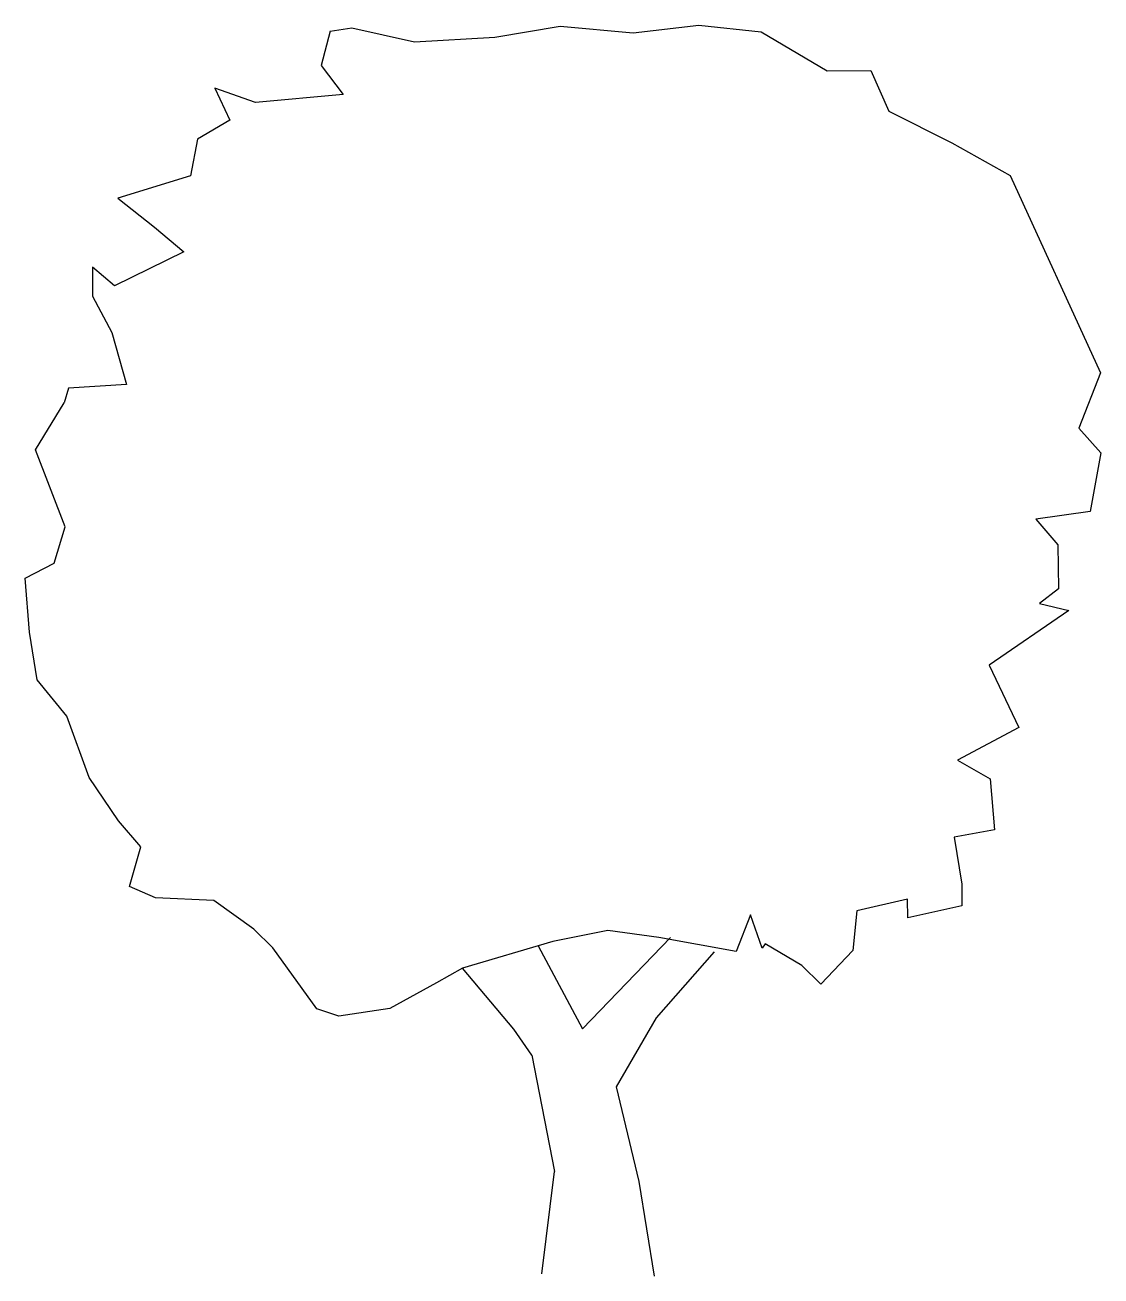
# Model space of a CAD drawing. Extents: x 208.9 to 237.9, y 293.3 to 327.
import ezdxf

# ---------------------------------------------------------------- set-up
doc = ezdxf.new("R2010")
doc.units = 0
doc.header["$LTSCALE"] = 12
doc.header["$MEASUREMENT"] = 0
doc.layers.get('0').update_dxf_attribs({"linetype": 'CONTINUOUS'})

# ---------------------------------------------------------------- blocks, each defined once
blk = doc.blocks.new('TREE26E')
for p, q in [((-0.03485, 0.17018), (-0.0319, 0.17062)), ((-0.0319, 0.17062), (-0.02346, 0.16872)), ((-0.01266, 0.16937), (-0.00383, 0.17084)), ((-0.00383, 0.17084), (0.00601, 0.16994)), ((0.00601, 0.16994), (0.01485, 0.17099)), ((0.01485, 0.17099), (0.02328, 0.17007)), ((-0.03485, 0.17018), (-0.03607, 0.16553)), ((-0.02346, 0.16872), (-0.01266, 0.16937)), ((0.02328, 0.17007), (0.03216, 0.16481)), ((-0.03607, 0.16553), (-0.0331, 0.16163)), ((0.03216, 0.16481), (0.03806, 0.16485)), ((0.03806, 0.16485), (0.04049, 0.15939)), ((-0.05037, 0.16247), (-0.04837, 0.15814)), ((-0.04488, 0.16055), (-0.05037, 0.16247)), ((-0.0331, 0.16163), (-0.04488, 0.16055)), ((0.04049, 0.15939), (0.04895, 0.15511)), ((-0.04837, 0.15814), (-0.0527, 0.15558)), ((-0.0527, 0.15558), (-0.05365, 0.15066)), ((0.04895, 0.15511), (0.05684, 0.15068)), ((-0.05365, 0.15066), (-0.06345, 0.14763)), ((0.05684, 0.15068), (0.06899, 0.1241)), ((-0.06345, 0.14763), (-0.05851, 0.14374)), ((-0.05851, 0.14374), (-0.05455, 0.1404)), ((-0.05455, 0.1404), (-0.06392, 0.13583)), ((-0.06689, 0.13834), (-0.06686, 0.13441)), ((-0.06392, 0.13583), (-0.06689, 0.13834)), ((-0.06686, 0.13441), (-0.06429, 0.12951)), ((-0.06429, 0.12951), (-0.06227, 0.12251)), ((0.06899, 0.1241), (0.0661, 0.11663)), ((-0.07013, 0.12203), (-0.07068, 0.12006)), ((-0.06227, 0.12251), (-0.07013, 0.12203)), ((-0.07456, 0.11371), (-0.07068, 0.12006)), ((0.0661, 0.11663), (0.06907, 0.11329)), ((-0.07055, 0.10335), (-0.07456, 0.11371)), ((0.06907, 0.11329), (0.06759, 0.10541)), ((0.06759, 0.10541), (0.06029, 0.10437)), ((-0.07205, 0.09842), (-0.07055, 0.10335)), ((0.06029, 0.10437), (0.06327, 0.10089)), ((0.06327, 0.10089), (0.06332, 0.09499)), ((-0.07597, 0.09643), (-0.07205, 0.09842)), ((-0.07535, 0.08913), (-0.07597, 0.09643)), ((0.06332, 0.09499), (0.0608, 0.09301)), ((0.0608, 0.09301), (0.06474, 0.09205)), ((0.06474, 0.09205), (0.05399, 0.08467)), ((-0.07432, 0.08268), (-0.07535, 0.08913)), ((0.05399, 0.08467), (0.05799, 0.07628)), ((-0.07035, 0.0778), (-0.07432, 0.08268)), ((-0.06733, 0.06954), (-0.07035, 0.0778)), ((0.05799, 0.07628), (0.04974, 0.07186)), ((0.04974, 0.07186), (0.05411, 0.06937)), ((-0.06336, 0.06367), (-0.06733, 0.06954)), ((0.05411, 0.06937), (0.05473, 0.06249)), ((-0.06038, 0.06019), (-0.06336, 0.06367)), ((0.05473, 0.06249), (0.04926, 0.06147)), ((0.04926, 0.06147), (0.05029, 0.05516)), ((-0.06188, 0.05484), (-0.06038, 0.06019)), ((-0.05836, 0.05332), (-0.06188, 0.05484)), ((0.05029, 0.05516), (0.05031, 0.05221)), ((-0.0505, 0.05296), (-0.05836, 0.05332)), ((-0.04513, 0.04907), (-0.0505, 0.05296)), ((0.04301, 0.05313), (0.03614, 0.05154)), ((0.04303, 0.05061), (0.04301, 0.05313)), ((0.02182, 0.051), (0.0199, 0.04607)), ((0.0234, 0.04652), (0.02182, 0.051)), ((0.03614, 0.05154), (0.03562, 0.0462)), ((0.05031, 0.05221), (0.04303, 0.05061)), ((-0.04258, 0.04657), (-0.04513, 0.04907)), ((-0.00482, 0.04743), (-0.01701, 0.04382)), ((0.00261, 0.04889), (-0.00482, 0.04743)), ((-0.0008, 0.03566), (0.01104, 0.04797)), ((0.00949, 0.04796), (0.00261, 0.04889)), ((0.0199, 0.04607), (0.00949, 0.04796)), ((-0.03662, 0.03833), (-0.04258, 0.04657)), ((-0.00679, 0.04685), (-0.0008, 0.03566)), ((0.00916, 0.03715), (0.01695, 0.04605)), ((0.02382, 0.04709), (0.0234, 0.04652)), ((0.02876, 0.04418), (0.02382, 0.04709)), ((0.03562, 0.0462), (0.0313, 0.04167)), ((0.0313, 0.04167), (0.02876, 0.04418)), ((-0.01701, 0.04382), (-0.02051, 0.04183)), ((-0.01007, 0.03559), (-0.01701, 0.04382)), ((-0.02051, 0.04183), (-0.0268, 0.03841)), ((-0.03367, 0.03737), (-0.03662, 0.03833)), ((-0.0268, 0.03841), (-0.03367, 0.03737)), ((0.00375, 0.02784), (0.00916, 0.03715)), ((-0.00765, 0.0321), (-0.01007, 0.03559)), ((-0.00765, 0.0321), (-0.00458, 0.0164)), ((0.0068, 0.01508), (0.00375, 0.02784)), ((-0.0063, 0.00263), (-0.00458, 0.0164)), ((0.00887, 0.00232), (0.0068, 0.01508))]:
    blk.add_line(p, q)

msp = doc.modelspace()

# ---------------------------------------------------------------- block references
at = {"xscale": 200, "yscale": 200, "zscale": 200}
msp.add_blockref('TREE26E', (224.049, 292.79), dxfattribs=at)

doc.saveas('drawing.dxf')
